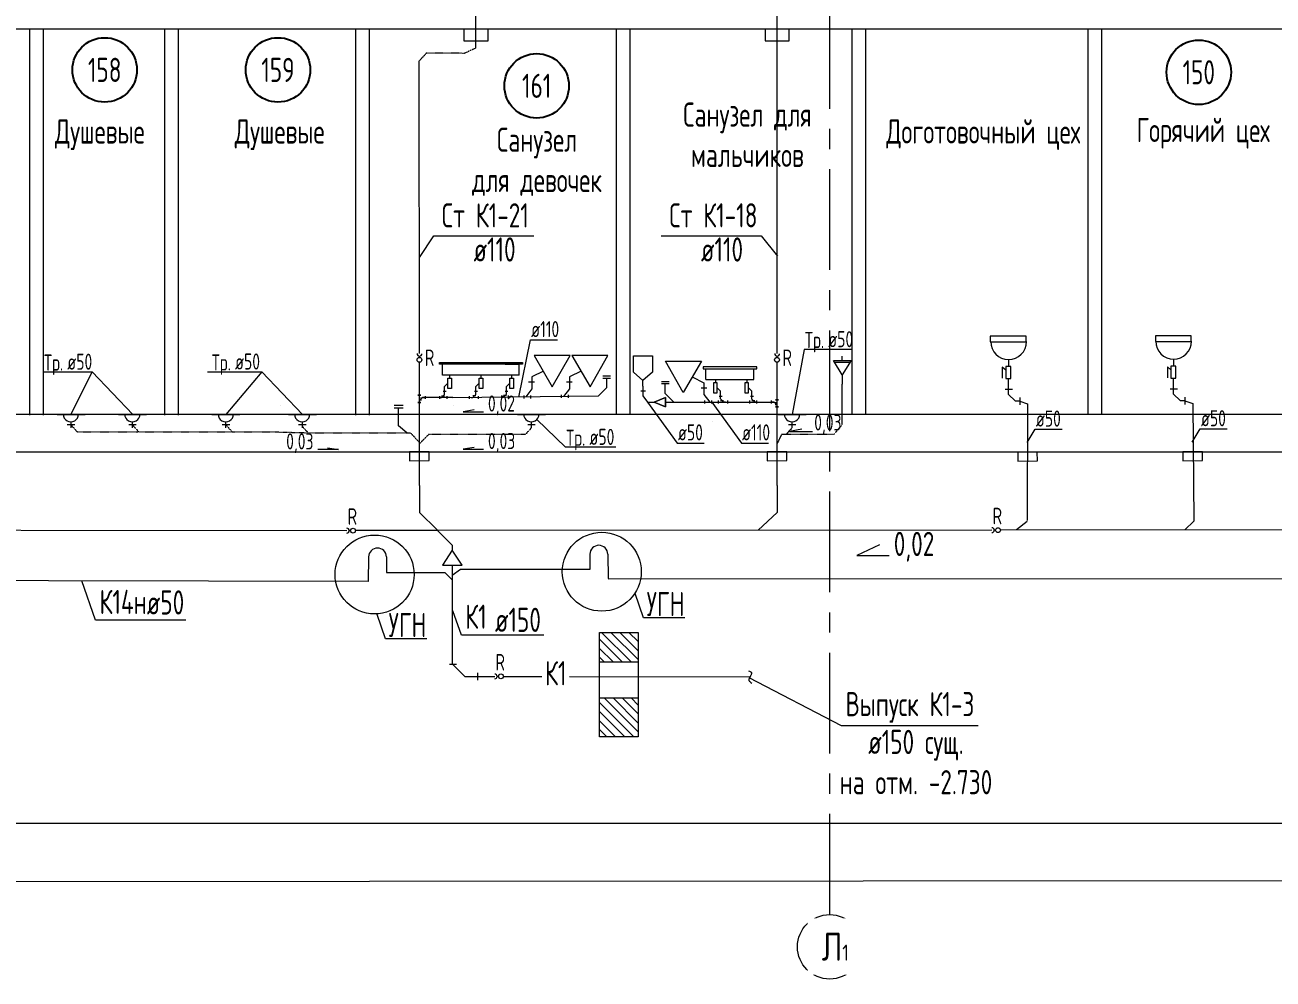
# Model space of a CAD drawing. Header units: millimetres. Extents: x -8689834 to 9419935, y -370377 to 166066.
# Drawn here: x -343534 to -328053, y -26161 to -14320 of the extents above; entities that cross this region are included whole.
import ezdxf
from ezdxf.enums import TextEntityAlignment as Align

# ---------------------------------------------------------------- set-up
doc = ezdxf.new("R2010")
doc.units = ezdxf.units.MM
doc.header["$MEASUREMENT"] = 0
for name, pattern in [('01_base$0$DASHED2', [0.375, 0.25, -0.125]), ('CENTER', [2, 1.25, -0.25, 0.25, -0.25]), ('gost5', [0.137795, 0.098425, -0.03937, 0, 0])]:
    doc.linetypes.add(name, pattern=pattern)
doc.layers.get('0').update_dxf_attribs({"color": 250, "lineweight": 9})
for name, color, linetype, lineweight in [('_0', 250, 'Continuous', 9), ('_ВК-переход на SML', 3, 'Continuous', 30), ('АР_Маркер экспликации', 239, 'Continuous', 13), ('АР_Номер помещения', 1, 'Continuous', 25), ('АР_Оси', 195, 'Continuous', 9), ('АР_Помещения_площадь', 19, 'Continuous', 9), ('ВК_канализация', 32, 'Continuous', 30)]:
    doc.layers.add(name, color=color, linetype=linetype, lineweight=lineweight)
for name, color, linetype in [('PDF _0', 7, 'Continuous'), ('PDF __Razmer VK', 7, 'Continuous'), ('PDF __ВК-Text VK', 7, 'Continuous'), ('PDF __ВК-Text В1', 7, 'Continuous'), ('PDF __ВК-В1', 5, 'Continuous'), ('PDF __ВК-К3', 7, 'Continuous'), ('PDF __ВК-переход', 7, 'Continuous'), ('PDF __ВК-питьевой фонтанчик', 7, 'Continuous'), ('PDF __ВК-противопожарные муфты', 1, 'Continuous'), ('PDF __ВК-стены', 7, 'Continuous'), ('PDF __Пескоуловитель', 7, 'Continuous'), ('PDF __Сантехника', 7, 'Continuous'), ('АР_Кровля дорожки', 245, 'Continuous'), ('АР_Таблицы', 250, 'Continuous')]:
    doc.layers.add(name, color=color, linetype=linetype)
doc.layers.add('PDF __ВК-К1', color=7, linetype='Continuous', true_color=0xb80000)
doc.layers.add('PDF __ВК-К14н', color=190, linetype='Continuous', true_color=0x7f00ff)
doc.styles.add('ISOCPEUR', font='isocpeur.ttf', dxfattribs={"width": 0.7})
doc.styles.get("Standard").update_dxf_attribs({"font": 'isocpeur.ttf', "width": 0.7})
doc.styles.add('ГОСТ 2.304', font='isocpeur.ttf', dxfattribs={"width": 0.7})

# ---------------------------------------------------------------- blocks, each defined once
blk = doc.blocks.new('*U3344')
at = {"layer": 'АР_Номер помещения', "color": 7}
blk.add_circle((-15720, 4793), 400, dxfattribs=at)
at = {"layer": 'АР_Помещения_площадь', "color": 7}
blk.add_line((-13545, 633), (-13545, 633), dxfattribs=at)
at = {"color": 7, "style": 'ISOCPEUR', "width": 0.7, "flags": 1}
blk.add_attdef('КАТЕГОРИЯ', (-499, -2092), '', height=250, dxfattribs=at)
at = {"layer": 'АР_Номер помещения', "color": 7, "style": 'ISOCPEUR', "width": 0.7}
blk.add_attdef('НОМЕР_ПОМЕЩЕНИЯ', text='', height=300, dxfattribs=at).set_placement((-15720, 4793), align=Align.MIDDLE_CENTER)
at = {"layer": 'АР_Помещения_площадь', "color": 7, "lineweight": 30, "width": 0.7, "flags": 104}
blk.add_attdef('ИМЯ_ПОМЕЩЕНИЯ', text='', height=100, dxfattribs=at).set_placement((158, 1217), align=Align.MIDDLE_CENTER)
at = {"layer": 'АР_Помещения_площадь', "color": 7, "style": 'ISOCPEUR', "width": 0.7}
blk.add_attdef('ПЛОЩАДЬ_ПОМЕЩЕНИЯ', text='', height=200, dxfattribs=at).set_placement((-13540, 880), align=Align.MIDDLE_RIGHT)
blk = doc.blocks.new('*U3345')
at = {"layer": 'АР_Номер помещения', "color": 7}
blk.add_circle((-15720, 4793), 400, dxfattribs=at)
at = {"layer": 'АР_Помещения_площадь', "color": 7}
blk.add_line((-13545, 633), (-13545, 633), dxfattribs=at)
at = {"color": 7, "style": 'ISOCPEUR', "width": 0.7, "flags": 1}
blk.add_attdef('КАТЕГОРИЯ', (-499, -2092), '', height=250, dxfattribs=at)
at = {"layer": 'АР_Номер помещения', "color": 7, "style": 'ISOCPEUR', "width": 0.7}
blk.add_attdef('НОМЕР_ПОМЕЩЕНИЯ', text='', height=300, dxfattribs=at).set_placement((-15720, 4793), align=Align.MIDDLE_CENTER)
at = {"layer": 'АР_Помещения_площадь', "color": 7, "lineweight": 30, "width": 0.7, "flags": 104}
blk.add_attdef('ИМЯ_ПОМЕЩЕНИЯ', text='', height=100, dxfattribs=at).set_placement((158, 1217), align=Align.MIDDLE_CENTER)
at = {"layer": 'АР_Помещения_площадь', "color": 7, "style": 'ISOCPEUR', "width": 0.7}
blk.add_attdef('ПЛОЩАДЬ_ПОМЕЩЕНИЯ', text='', height=200, dxfattribs=at).set_placement((-13540, 880), align=Align.MIDDLE_RIGHT)
blk = doc.blocks.new('*U3356')
at = {"layer": 'АР_Номер помещения', "color": 7}
blk.add_circle((-15720, 4793), 400, dxfattribs=at)
at = {"layer": 'АР_Помещения_площадь', "color": 7}
blk.add_line((-13545, 633), (-13545, 633), dxfattribs=at)
at = {"color": 7, "style": 'ISOCPEUR', "width": 0.7, "flags": 1}
blk.add_attdef('КАТЕГОРИЯ', (-499, -2092), '', height=250, dxfattribs=at)
at = {"layer": 'АР_Номер помещения', "color": 7, "style": 'ISOCPEUR', "width": 0.7}
blk.add_attdef('НОМЕР_ПОМЕЩЕНИЯ', text='', height=300, dxfattribs=at).set_placement((-15720, 4793), align=Align.MIDDLE_CENTER)
at = {"layer": 'АР_Помещения_площадь', "color": 7, "lineweight": 30, "width": 0.7, "flags": 104}
blk.add_attdef('ИМЯ_ПОМЕЩЕНИЯ', text='', height=100, dxfattribs=at).set_placement((158, 1217), align=Align.MIDDLE_CENTER)
at = {"layer": 'АР_Помещения_площадь', "color": 7, "style": 'ISOCPEUR', "width": 0.7}
blk.add_attdef('ПЛОЩАДЬ_ПОМЕЩЕНИЯ', text='', height=200, dxfattribs=at).set_placement((-13540, 880), align=Align.MIDDLE_RIGHT)
blk = doc.blocks.new('*U3357')
at = {"layer": 'АР_Номер помещения', "color": 7}
blk.add_circle((-15720, 4793), 400, dxfattribs=at)
at = {"layer": 'АР_Помещения_площадь', "color": 7}
blk.add_line((-13545, 633), (-13545, 633), dxfattribs=at)
at = {"color": 7, "style": 'ISOCPEUR', "width": 0.7, "flags": 1}
blk.add_attdef('КАТЕГОРИЯ', (-499, -2092), '', height=250, dxfattribs=at)
at = {"layer": 'АР_Номер помещения', "color": 7, "style": 'ISOCPEUR', "width": 0.7}
blk.add_attdef('НОМЕР_ПОМЕЩЕНИЯ', text='', height=300, dxfattribs=at).set_placement((-15720, 4793), align=Align.MIDDLE_CENTER)
at = {"layer": 'АР_Помещения_площадь', "color": 7, "lineweight": 30, "width": 0.7, "flags": 104}
blk.add_attdef('ИМЯ_ПОМЕЩЕНИЯ', text='', height=100, dxfattribs=at).set_placement((158, 1217), align=Align.MIDDLE_CENTER)
at = {"layer": 'АР_Помещения_площадь', "color": 7, "style": 'ISOCPEUR', "width": 0.7}
blk.add_attdef('ПЛОЩАДЬ_ПОМЕЩЕНИЯ', text='', height=200, dxfattribs=at).set_placement((-13540, 880), align=Align.MIDDLE_RIGHT)

msp = doc.modelspace()

# ---------------------------------------------------------------- linework, layer by layer
at = {"layer": '_0', "color": 244, "ltscale": 500, "true_color": 0x991b1e}
for points in [[(-338955.6, -19037.8), (-338843.4, -19037.8)], [(-338955.8, -19073.4), (-338843.6, -19073.4)], [(-338798.5, -19381.6), (-338901.5, -19294), (-338899.7, -19073.4)]]:
    msp.add_lwpolyline(points, dxfattribs=at)
at = {"layer": '_0', "color": 18, "ltscale": 500, "true_color": 0x000000}
msp.add_lwpolyline([(-338233.8, -20836.7), (-338355.9, -21023.5), (-338112, -21023.5), (-338233.8, -20836.7)], dxfattribs=at)
at = {"layer": '_ВК-переход на SML', "lineweight": 13}
for points in [[(-338519, -19616.4), (-338762.6, -19617.5), (-338762.1, -19728.8), (-338518.5, -19727.7)], [(-334083.2, -19616.4), (-334326.8, -19617.5), (-334326.3, -19728.8), (-334082.6, -19727.7)], [(-330976.7, -19620.6), (-331220.4, -19621.7), (-331219.9, -19733.1), (-330976.2, -19731.9)], [(-328929.3, -19616.4), (-329173, -19617.5), (-329172.4, -19728.8), (-328928.8, -19727.7)]]:
    msp.add_lwpolyline(points, close=True, dxfattribs=at)
at = {"layer": 'PDF _0', "color": 3, "lineweight": 13}
for centre in [(-342964.3, -19151.3), (-342964.3, -19151.3), (-342201.8, -19151.3), (-342201.8, -19151.3), (-341043.1, -19151.3), (-341043.1, -19151.3), (-340094.8, -19151.3), (-340094.8, -19151.3), (-337252.7, -19151.3), (-337252.7, -19151.3), (-334019.1, -19151.3), (-334019.1, -19151.3)]:
    msp.add_arc(centre, 95.2, 179.99999, 0.00001, dxfattribs=at)
at = {"layer": 'PDF __Razmer VK', "lineweight": 13}
for centre in [(-339196.6, -21140.5), (-336379.2, -21105.9)]:
    msp.add_circle(centre, 489.9, dxfattribs=at)
at = {"layer": 'PDF __ВК-Text VK', "lineweight": 13}
msp.add_lwpolyline([(-332933.6, -20774.2), (-333216.3, -20903.8), (-332813.5, -20903.8)], dxfattribs=at)
at = {"layer": 'PDF __ВК-Text В1', "lineweight": 13}
for points in [[(-337963.5, -19097.8), (-338099.8, -19120.9), (-337846.5, -19120.9)], [(-333896.5, -19337.9), (-334051.2, -19364), (-333763.7, -19364)], [(-339782.7, -19567.4), (-339646.4, -19590.4), (-339899.8, -19590.4)], [(-337963.5, -19563.5), (-338099.8, -19586.5), (-337846.5, -19586.5)]]:
    msp.add_lwpolyline(points, dxfattribs=at)
at = {"layer": 'PDF __ВК-В1', "color": 244, "lineweight": 13, "true_color": 0x991b1e}
for points in [[(-337939.8, -14606.6), (-337939.8, -7955.2)], [(-334204.1, -18399.6), (-334205.1, -7955.2)], [(-338640, -18399.6), (-338642.3, -14765.3)], [(-338640.9, -18969.3), (-338640.9, -18506.4)], [(-334205.1, -18969.3), (-334205.1, -18506.4)], [(-333396.8, -19279.1), (-333396.8, -19279.1), (-333396.8, -18778.7)], [(-338640.9, -20036), (-338640.9, -18969.3)], [(-334205.1, -20036), (-334205.1, -18969.3)]]:
    msp.add_lwpolyline(points, dxfattribs=at)
at = {"layer": 'PDF __ВК-В1', "lineweight": 13}
msp.add_lwpolyline([(-333396.8, -18486.6), (-333396.8, -18431.6)], dxfattribs=at)
at = {"layer": 'PDF __ВК-К1', "color": 244, "lineweight": 13, "true_color": 0x991b1e}
for points in [[(-337248.1, -18689.1), (-337248.1, -18837.6)], [(-336779.8, -18689.1), (-336779.8, -18837.6)], [(-336424.6, -18927.6), (-336317.9, -18820.8), (-336317.9, -18702.2)], [(-336367.7, -18676.1), (-336270.4, -18676.1)], [(-336367.7, -18702.2), (-336270.4, -18702.2)], [(-331337.3, -18710.1), (-331337.3, -18900.6)], [(-329289.9, -18705.9), (-329289.9, -18896.3)], [(-338311.1, -18870.4), (-338347.5, -18870.4)], [(-338330.2, -18906.8), (-338330.2, -18870.4)], [(-337922.5, -18870.4), (-337958.9, -18870.4)], [(-337941.6, -18905.5), (-337941.6, -18869.1)], [(-337542.5, -18870.4), (-337578.9, -18870.4)], [(-337559.9, -18901.7), (-337559.9, -18865.3)], [(-337248.1, -18837.6), (-337320.5, -18936.8)], [(-337213.5, -18754.7), (-337286.1, -18754.7)], [(-336779.8, -18837.6), (-336852.3, -18930.9)], [(-336745.2, -18754.7), (-336817.8, -18754.7)], [(-335896.2, -18860.4), (-335838.3, -18860.4)], [(-335868.6, -18805.1), (-335868.6, -18923.9)], [(-335542.5, -18749.7), (-335639.8, -18749.7)], [(-335542.5, -18775.8), (-335639.8, -18775.8)], [(-335485.6, -19001.2), (-335592.3, -18894.4), (-335592.3, -18775.8)], [(-335147.1, -18825.6), (-335074.6, -18825.6)], [(-335112.6, -18760), (-335112.6, -18908.5)], [(-331375.4, -18841.3), (-331286.5, -18841.3)], [(-329328, -18837.1), (-329239.1, -18837.1)], [(-338623.4, -18915.5), (-338659.8, -18915.5)], [(-338659.8, -18915.5), (-338623.4, -18915.5)], [(-338659.8, -19004), (-338623.4, -19004)], [(-338623.4, -19004), (-338659.8, -19004)], [(-338640.9, -19004), (-338640.9, -18981.4), (-338604.3, -18945)], [(-338623.4, -18945), (-338623.4, -18981.4)], [(-338226.1, -18945), (-338554, -18945), (-338604.3, -18945), (-338567.8, -18945)], [(-338567.8, -18925.9), (-338567.8, -18962.3)], [(-338389.1, -18945), (-338366.6, -18945), (-338330.2, -18906.8)], [(-338389.1, -18962.3), (-338389.1, -18925.9)], [(-338330.2, -18925.9), (-338366.6, -18925.9)], [(-338300.7, -18945), (-338366.6, -18945)], [(-338300.7, -18925.9), (-338300.7, -18962.3)], [(-336424.6, -18927.6), (-338226.1, -18946.1)], [(-338025.8, -18925.9), (-338025.8, -18962.3)], [(-338000.5, -18943.7), (-337978, -18943.7), (-337941.6, -18905.5)], [(-337941.6, -18924.6), (-337978, -18924.6)], [(-337912, -18925.9), (-337912, -18962.3)], [(-337620.6, -18939.9), (-337596.3, -18939.9), (-337559.9, -18901.7)], [(-337620.6, -18957.3), (-337620.6, -18920.8)], [(-337559.9, -18920.8), (-337596.3, -18920.8)], [(-337536.9, -18957.3), (-337536.9, -18920.8)], [(-337341.2, -18957.3), (-337341.2, -18920.8)], [(-337257.4, -18957.3), (-337257.4, -18920.8)], [(-336876.9, -18948.5), (-336876.9, -18912)], [(-336793.1, -18948.5), (-336793.1, -18912)], [(-335868.6, -18923.9), (-335810.7, -19001.2)], [(-335810.7, -19001.2), (-335730.2, -19001.2)], [(-335590.5, -19001.2), (-334292.1, -19001.2), (-334241.8, -19001.2), (-334278.2, -19001.2)], [(-335112.6, -18908.5), (-335040.1, -19001.8)], [(-335099.3, -19019.4), (-335099.3, -18983)], [(-335015.5, -19019.4), (-335015.5, -18983)], [(-334934, -18982.1), (-334934, -19018.5)], [(-334923.6, -18926.6), (-334887.2, -18926.6)], [(-334904.5, -18961.7), (-334904.5, -18925.3)], [(-334845.5, -18999.9), (-334868.1, -18999.9), (-334904.5, -18961.7)], [(-334904.5, -18980.8), (-334868.1, -18980.8)], [(-334820.3, -18982.1), (-334820.3, -19018.5)], [(-334545.4, -18982.1), (-334545.4, -19018.5)], [(-334545.4, -19001.2), (-334479.5, -19001.2)], [(-334535, -18926.6), (-334498.6, -18926.6)], [(-334515.9, -18963), (-334515.9, -18926.6)], [(-334456.9, -19001.2), (-334479.5, -19001.2), (-334515.9, -18963)], [(-334515.9, -18982.1), (-334479.5, -18982.1)], [(-334456.9, -19018.5), (-334456.9, -18982.1)], [(-334278.2, -18982.1), (-334278.2, -19018.5)], [(-334205.1, -19060.2), (-334205.1, -19037.6), (-334241.8, -19001.2)], [(-334222.7, -18971.7), (-334186.3, -18971.7)], [(-334186.3, -18971.7), (-334222.7, -18971.7)], [(-334222.7, -19001.2), (-334222.7, -19037.6)], [(-331193.4, -18989.5), (-331248.4, -18989.5), (-331337.3, -18900.6)], [(-331193.4, -18945), (-331193.4, -19033.9)], [(-329146, -18985.2), (-329201, -18985.2), (-329289.9, -18896.3)], [(-329146, -18940.8), (-329146, -19029.7)], [(-343135.8, -19153.4), (-342788.7, -19153.4)], [(-342373.2, -19153.4), (-342026.1, -19153.4)], [(-341214.6, -19153.4), (-340867.5, -19153.4)], [(-340266.2, -19153.4), (-339919.1, -19153.4)], [(-337424.2, -19153.4), (-337077, -19153.4)], [(-334186.3, -19060.2), (-334222.7, -19060.2)], [(-334222.7, -19060.2), (-334186.3, -19060.2)], [(-334190.6, -19153.4), (-333843.5, -19153.4)], [(-342915.7, -19284.6), (-343008.8, -19284.6)], [(-342915.7, -19284.6), (-343008.8, -19284.6)], [(-342962.2, -19318.5), (-342962.2, -19250.8)], [(-342962.2, -19318.5), (-342962.2, -19250.8)], [(-342153.1, -19284.6), (-342246.2, -19284.6)], [(-342153.1, -19284.6), (-342246.2, -19284.6)], [(-342199.7, -19318.5), (-342199.7, -19250.8)], [(-342199.7, -19318.5), (-342199.7, -19250.8)], [(-340994.4, -19284.6), (-341087.6, -19284.6)], [(-340994.4, -19284.6), (-341087.6, -19284.6)], [(-341041, -19318.5), (-341041, -19250.8)], [(-341041, -19318.5), (-341041, -19250.8)], [(-340046.1, -19284.6), (-340139.2, -19284.6)], [(-340046.1, -19284.6), (-340139.2, -19284.6)], [(-340092.7, -19318.5), (-340092, -19246.5)], [(-337204, -19284.6), (-337297.2, -19284.6)], [(-337204, -19284.6), (-337297.2, -19284.6)], [(-337250.6, -19318.5), (-337249.9, -19246.5)], [(-333970.4, -19284.6), (-334063.6, -19284.6)], [(-333970.4, -19284.6), (-334063.6, -19284.6)], [(-334017, -19318.5), (-334016.3, -19246.5)], [(-338415.7, -20595.4), (-338233.7, -20777.4), (-338233.8, -20836.7)], [(-338233.9, -21023.5), (-338235, -22248.3)], [(-338180, -22256.7), (-338268.9, -22256.7)], [(-338239.2, -22244), (-338078.4, -22404.9)], [(-338078.4, -22404.9), (-337706.8, -22405.6)], [(-337921.8, -22362.6), (-337921.8, -22451.5)], [(-337600.1, -22404.9), (-337121.7, -22404.9)], [(-336778.8, -22404.9), (-334539.6, -22409.1)]]:
    msp.add_lwpolyline(points, dxfattribs=at)
at = {"layer": 'PDF __ВК-К1', "lineweight": 13}
for points in [[(-343135.8, -19153.4), (-342788.7, -19153.4)], [(-342373.2, -19153.4), (-342026.1, -19153.4)], [(-341214.6, -19153.4), (-340867.5, -19153.4)], [(-340266.2, -19153.4), (-339919.1, -19153.4)], [(-337424.2, -19153.4), (-337077, -19153.4)], [(-334190.6, -19153.4), (-333843.5, -19153.4)]]:
    msp.add_lwpolyline(points, dxfattribs=at)
at = {"layer": 'PDF __ВК-К1', "color": 244, "linetype": 'gost5', "lineweight": 13, "ltscale": 0.5, "true_color": 0x991b1e}
for points in [[(-342962.2, -19284.6), (-342886, -19369.3), (-342407.4, -19369.3), (-342123.5, -19369.3)], [(-342199.7, -19284.6), (-342123.5, -19369.3), (-341644.9, -19369.3), (-340964.8, -19369.3)], [(-341041, -19284.6), (-340964.8, -19369.3), (-340486.2, -19369.3), (-340023, -19381.6)], [(-340099.2, -19297), (-340023, -19381.6), (-338754.5, -19381.6), (-338644.5, -19495.9)], [(-337250.6, -19318.5), (-337326.8, -19403.2), (-338528.3, -19403.2), (-338638.3, -19517.5)], [(-333396.8, -19279.1), (-333502.1, -19403.2), (-334093.2, -19403.2), (-334093.2, -19403.2)]]:
    msp.add_lwpolyline(points, dxfattribs=at)
at = {"layer": 'PDF __ВК-К1', "color": 244, "linetype": '01_base$0$DASHED2', "lineweight": 13, "true_color": 0x991b1e}
msp.add_lwpolyline([(-334017, -19318.5), (-334093.2, -19403.2), (-334150.1, -19403.2), (-334205.1, -19517.5)], dxfattribs=at)
at = {"layer": 'PDF __ВК-К14н', "color": 152, "lineweight": 13, "true_color": 0x2776bb}
for points in [[(-336526.5, -20887.7), (-336526.5, -21080.1)], [(-336304.1, -20888.2), (-336298.1, -21188.8)], [(-339271.7, -20927.1), (-339277.7, -21227.7)], [(-339049.3, -20922.3), (-339049.3, -21114.6)], [(-339277.7, -21227.7), (-353156.1, -21199.9)], [(-336298.1, -21193.1), (-316025.2, -21192)]]:
    msp.add_lwpolyline(points, dxfattribs=at)
for centre, start, end in [((-339160.5, -20924.1), 0.93931, 179.31883), ((-336415.3, -20889.6), 0.68117, 179.06069)]:
    msp.add_arc(centre, 111.2, start, end, dxfattribs=at)
at = {"layer": 'PDF __ВК-К3', "lineweight": 13}
msp.add_lwpolyline([(-336406.3, -23154.1), (-336406.3, -21858.8), (-335928, -21858.8), (-335928, -23154.1)], close=True, dxfattribs=at)
for points in [[(-336127, -22222.9), (-336406.3, -21943.5)], [(-336012.7, -22222.9), (-336380.9, -21858.8)], [(-335928, -22197.5), (-336266.6, -21858.8)], [(-335928, -22087.4), (-336156.6, -21858.8)], [(-335928, -21973.1), (-336042.3, -21858.8)], [(-335928, -21863.1), (-335932.2, -21858.8)], [(-336237, -22222.9), (-336406.3, -22057.8)], [(-336351.3, -22222.9), (-336406.3, -22167.8)], [(-336406.3, -22222.9), (-335928, -22222.9)], [(-336406.3, -22671.6), (-335928, -22671.6)], [(-335983, -23154.1), (-336406.3, -22730.8)], [(-335928, -23094.9), (-336351.3, -22671.6)], [(-335928, -22984.8), (-336237, -22671.6)], [(-335928, -22870.5), (-336127, -22671.6)], [(-335928, -22760.5), (-336012.7, -22671.6)], [(-336093.1, -23154.1), (-336406.3, -22840.9)], [(-336207.4, -23154.1), (-336406.3, -22955.2)], [(-336317.4, -23154.1), (-336406.3, -23065.3)]]:
    msp.add_lwpolyline(points, dxfattribs=at)
at = {"layer": 'PDF __ВК-переход', "lineweight": 13}
msp.add_lwpolyline([(-335590.5, -19060.4), (-335590.5, -18941.9), (-335730.2, -19001.2), (-335590.5, -19060.4), (-335590.5, -18941.9), (-335730.2, -19001.2), (-335590.5, -19060.4), (-335730.2, -19001.2), (-335590.5, -18941.9)], close=True, dxfattribs=at)
at = {"layer": 'PDF __ВК-питьевой фонтанчик', "lineweight": 13}
for points in [[(-333396.8, -18664.4), (-333506.8, -18486.6), (-333286.7, -18486.6), (-333396.8, -18664.4), (-333396.8, -18778.7)], [(-333494.1, -18503.5), (-333295.2, -18503.5)]]:
    msp.add_lwpolyline(points, dxfattribs=at)
at = {"layer": 'PDF __ВК-противопожарные муфты', "lineweight": 13}
for points in [[(-338185.4, -14367.8), (-337939.9, -14367.8), (-337690.2, -14367.8)], [(-338088.1, -14367.8), (-338088.1, -14516), (-337787.5, -14516), (-337787.5, -14367.8)], [(-334450.6, -14367.8), (-334205.1, -14367.8), (-333955.4, -14367.8)], [(-334353.3, -14367.8), (-334353.3, -14516), (-334052.7, -14516), (-334052.7, -14367.8)]]:
    msp.add_lwpolyline(points, dxfattribs=at)
at = {"layer": 'PDF __ВК-стены', "color": 18, "lineweight": 13, "true_color": 0x000000}
for points in [[(-358331.5, -14367.8), (-278656.6, -14367.8)], [(-343475.6, -14380.2), (-343475.6, -19163.6)], [(-343306.3, -14380.2), (-343306.3, -19163.6)], [(-341804.4, -14380.2), (-341804.4, -19163.6)], [(-341635, -14380.2), (-341635, -19163.6)], [(-339434, -14380.2), (-339434, -19163.6)], [(-339264.7, -14380.2), (-339264.7, -19163.6)], [(-336200.8, -14367.8), (-336200.8, -19151.3)], [(-336031.5, -14367.8), (-336031.5, -19151.3)], [(-333276, -14367.8), (-333276, -19151.3)], [(-333106.7, -14367.8), (-333106.7, -19151.3)], [(-330351.3, -14375), (-330351.3, -19158.5)], [(-330181.9, -14375), (-330181.9, -19158.5)], [(-358331.5, -19151.3), (-278656.6, -19151.3)], [(-358331.5, -19616.9), (-278656.6, -19616.9)], [(-357632.8, -24960.8), (-222911.6, -24866.1)]]:
    msp.add_lwpolyline(points, dxfattribs=at)
at = {"layer": 'PDF __Пескоуловитель', "lineweight": 13}
msp.add_lwpolyline([(-334560.7, -22337.2), (-334548, -22341.4), (-334539.6, -22345.6), (-334535.3, -22349.9), (-334531.1, -22349.9), (-334526.9, -22354.1), (-334522.6, -22358.3), (-334522.6, -22362.6), (-334522.6, -22366.8), (-334522.6, -22371), (-334522.6, -22375.3), (-334526.9, -22379.5), (-334526.9, -22383.7), (-334531.1, -22392.2), (-334535.3, -22396.4), (-334539.6, -22409.1), (-334543.8, -22417.6), (-334548, -22421.8), (-334552.3, -22426.1), (-334552.3, -22434.5), (-334556.5, -22438.8), (-334556.5, -22443), (-334556.5, -22447.2), (-334556.5, -22451.5), (-334556.5, -22455.7), (-334552.3, -22459.9), (-334552.3, -22464.2), (-334548, -22464.2), (-334543.8, -22468.4), (-334539.6, -22472.6), (-334535.3, -22476.9), (-334531.1, -22481.1), (-334518.4, -22489.6)], dxfattribs=at)
at = {"layer": 'PDF __Сантехника', "lineweight": 13}
for points in [[(-331115.1, -18181), (-331559.5, -18181), (-331559.5, -18252.9), (-331115.1, -18252.9)], [(-329067.7, -18176.7), (-329512.1, -18176.7), (-329512.1, -18248.7), (-329067.7, -18248.7)], [(-338390.9, -18507.8), (-337363.8, -18507.8), (-337363.8, -18532.1), (-338390.9, -18532.1)], [(-336992.4, -18810), (-336771.3, -18423.1), (-337217, -18423.1)], [(-336524.2, -18810), (-336303.1, -18423.1), (-336748.7, -18423.1)], [(-335368.2, -18880.9), (-335589.3, -18494), (-335143.7, -18494)], [(-334455.2, -18564), (-335121.2, -18564), (-335121.2, -18588.3), (-334455.2, -18588.3)], [(-331305.6, -18557.7), (-331369.1, -18557.7), (-331369.1, -18710.1), (-331305.6, -18710.1)], [(-329258.2, -18553.5), (-329321.6, -18553.5), (-329321.6, -18705.9), (-329258.2, -18705.9)], [(-338288.5, -18703.8), (-338243.4, -18703.8), (-338243.4, -18830.5), (-338288.5, -18830.5)], [(-337899.9, -18703.8), (-337854.8, -18703.8), (-337854.8, -18830.5), (-337899.9, -18830.5)], [(-337520, -18703.8), (-337473.1, -18703.8), (-337473.1, -18830.5), (-337520, -18830.5)], [(-334946.2, -18760), (-334991.3, -18760), (-334991.3, -18886.7), (-334946.2, -18886.7)], [(-334557.5, -18760), (-334602.7, -18760), (-334602.7, -18886.7), (-334557.5, -18886.7)]]:
    msp.add_lwpolyline(points, close=True, dxfattribs=at)
for points in [[(-338352.7, -18665.7), (-338352.7, -18532.1)], [(-337575.5, -18532.1), (-337402, -18532.1)], [(-337402, -18665.7), (-337402, -18532.1)], [(-335868.6, -18805.1), (-335868.6, -18733.4), (-335984.6, -18631.2), (-335984.6, -18426.9), (-335749.9, -18426.9), (-335749.9, -18631.2), (-335868.6, -18733.4)], [(-331369.1, -18604.3), (-331411.4, -18566.2), (-331411.4, -18705.9)], [(-331335.2, -18477.3), (-331335.2, -18557.7)], [(-329321.6, -18600), (-329364, -18561.9), (-329364, -18701.6)], [(-329287.8, -18473), (-329287.8, -18553.5)], [(-337402, -18665.7), (-338352.7, -18665.7)], [(-338266, -18665.7), (-338266, -18703.8)], [(-337877.3, -18665.7), (-337877.3, -18703.8)], [(-337497.4, -18665.7), (-337497.4, -18703.8)], [(-337103, -18616.5), (-337248.1, -18689.1)], [(-336634.7, -18616.5), (-336779.8, -18689.1)], [(-335257.7, -18687.4), (-335112.6, -18760)], [(-335090.4, -18721.9), (-335090.4, -18588.3)], [(-335090.4, -18721.9), (-334493.4, -18721.9)], [(-334968.7, -18721.9), (-334968.7, -18760)], [(-334580.1, -18721.9), (-334580.1, -18760)], [(-334493.4, -18721.9), (-334493.4, -18588.3)], [(-338330.2, -18807.9), (-338288.5, -18768)], [(-338330.2, -18870.4), (-338330.2, -18807.9)], [(-337941.5, -18807.9), (-337899.9, -18768)], [(-337941.5, -18870.4), (-337941.5, -18807.9)], [(-337559.9, -18807.9), (-337520, -18768)], [(-337559.9, -18870.4), (-337559.9, -18807.9)], [(-334904.5, -18864.1), (-334946.2, -18824.2)], [(-334904.5, -18926.6), (-334904.5, -18864.1)], [(-334515.9, -18864.1), (-334557.5, -18824.2)], [(-334515.9, -18926.6), (-334515.9, -18864.1)]]:
    msp.add_lwpolyline(points, dxfattribs=at)
for centre in [(-331333.1, -18250.8), (-329285.7, -18246.6)]:
    msp.add_arc(centre, 222.2, 180, 0, dxfattribs=at)
at = {"layer": 'АР_Кровля дорожки', "color": 244, "linetype": 'gost5', "lineweight": 13, "ltscale": 0.5, "true_color": 0x991b1e}
msp.add_lwpolyline([(-337939.8, -14606.6), (-338081.4, -14672.7), (-338553, -14669.4), (-338642.3, -14765.3)], dxfattribs=at)
at = {"layer": 'АР_Кровля дорожки', "color": 152, "lineweight": 13, "ltscale": 500, "true_color": 0x2776bb}
for points in [[(-339049.3, -21114.6), (-338325.7, -21114.6), (-338234.1, -21205)], [(-336526.5, -21080.1), (-338132, -21080.1), (-338234, -21151.4)]]:
    msp.add_lwpolyline(points, dxfattribs=at)
at = {"layer": 'АР_Оси', "color": 18, "linetype": 'CENTER', "lineweight": 13, "ltscale": 1000, "true_color": 0x000000}
msp.add_line((-333551.6, -25361.3), (-333551.6, -1014.3), dxfattribs=at)
at = {"layer": 'АР_Оси', "color": 18, "lineweight": 13, "ltscale": 0.5, "true_color": 0x000000}
msp.add_circle((-333551.6, -25761.3), 400, dxfattribs=at)
at = {"layer": 'ВК_канализация', "color": 18, "lineweight": 13, "ltscale": 500, "true_color": 0x000000}
for points in [[(-338640.9, -17204.5), (-338462.3, -16936.7), (-337223.2, -16936.7)], [(-335641, -16936.7), (-334402, -16936.7), (-334198.8, -17191.5)], [(-337407.6, -18937.7), (-337263.1, -18227.4), (-336927.8, -18227.4)], [(-333276, -18346.5), (-333867.9, -18346.5), (-334017, -19153.4)], [(-343306.3, -18626.2), (-342699.7, -18626.2), (-342964.3, -19151.3)], [(-342699.7, -18626.2), (-342197.7, -19155.5)], [(-341269.1, -18624.1), (-340594.6, -18624.1), (-341041, -19153.4)], [(-340594.6, -18624.1), (-340092.7, -19153.4)], [(-335810.7, -19001.2), (-335442.4, -19509.2), (-335107.2, -19509.2)], [(-335015.5, -19001.2), (-334647.3, -19509.2), (-334312, -19509.2)], [(-336205, -19559.3), (-336829.9, -19559.3), (-337184.2, -19217.4)], [(-331102.6, -19503.2), (-331002.6, -19338.5), (-330667.4, -19338.5)], [(-329055.2, -19498.9), (-328955.2, -19334.3), (-328620, -19334.3)], [(-341536.6, -21709.2), (-342657.7, -21709.2), (-342827.8, -21220.6)], [(-335348.6, -21677.4), (-335860.6, -21677.4), (-335965.7, -21375.5)], [(-338549.7, -21938.2), (-339061.6, -21938.2), (-339166.7, -21636.4)], [(-337097.1, -21892.9), (-338121, -21892.9), (-338226.1, -21591)], [(-331710.4, -23018.1), (-333403.8, -23018.1), (-334550.1, -22423.9)]]:
    msp.add_lwpolyline(points, dxfattribs=at)
at = {"layer": 'ВК_канализация', "color": 244, "lineweight": 13, "ltscale": 500, "true_color": 0x991b1e}
for points in [[(-338640.6, -18446.4), (-338640.3, -18429.6)], [(-334204.7, -18446.4), (-334204.5, -18429.6)], [(-331193.4, -18989.5), (-331097, -19024.3)], [(-331097, -19024.3), (-331101.2, -20470.9)], [(-329146, -18985.2), (-329049.6, -19020)], [(-329049.6, -19020), (-329037.2, -20478)], [(-338640.9, -20036), (-338637.9, -20369.3), (-338420.6, -20586.5)], [(-334205.1, -20036), (-334202, -20369.3), (-334439.9, -20592.2)], [(-324019.2, -20354.4), (-324451.6, -20584.1), (-331433.7, -20589.8)], [(-331101.2, -20484.1), (-331233.1, -20587)], [(-329037.2, -20478), (-329146.8, -20587.9)], [(-339540.8, -20596.9), (-347626.8, -20590.7)], [(-339494.1, -20596.5), (-339510.8, -20596.6)], [(-338415.7, -20595.4), (-339434.1, -20594.9)], [(-331540.4, -20590.4), (-338415.7, -20595.4)], [(-331493.7, -20590), (-331510.4, -20590.2)], [(-337660.1, -22405.1), (-337676.8, -22405.3)]]:
    msp.add_lwpolyline(points, dxfattribs=at)
at = {"layer": 'ВК_канализация', "color": 7, "lineweight": 13, "ltscale": 500}
msp.add_lwpolyline([(-286454.4, -24230.7), (-358500.8, -24230.7)], dxfattribs=at)
at = {"layer": 'ВК_канализация', "color": 244, "lineweight": 13, "ltscale": 500, "true_color": 0x991b1e}
for centre in [(-338640.9, -18476.4), (-334205.1, -18476.4), (-339464.1, -20596.2), (-331463.7, -20589.8), (-337630.1, -22404.9)]:
    msp.add_circle(centre, 30, dxfattribs=at)
for centre, start, end in [((-338640, -18399.6), 179.27075, 359.27075), ((-334204.1, -18399.6), 179.27075, 359.27075), ((-339540.8, -20596.9), 270.50316, 90.50316), ((-331540.4, -20590.4), 270.50316, 90.50316), ((-337706.8, -22405.6), 270.50316, 90.50316)]:
    msp.add_arc(centre, 30, start, end, dxfattribs=at)

# ---------------------------------------------------------------- block references
at = {"layer": 'АР_Маркер экспликации', "color": 7, "lineweight": 13}
ref = msp.add_blockref('*U3356', (-326824.7, -19671.2), dxfattribs=at)
ref.add_attrib('НОМЕР_ПОМЕЩЕНИЯ', '158', dxfattribs={"layer": 'АР_Номер помещения', "color": 7, "height": 300, "style": 'ISOCPEUR', "width": 0.7}).set_placement((-342544.5, -14877.9), align=Align.MIDDLE_CENTER)
ref = msp.add_blockref('*U3357', (-324675.3, -19671.2), dxfattribs=at)
ref.add_attrib('НОМЕР_ПОМЕЩЕНИЯ', '159', dxfattribs={"layer": 'АР_Номер помещения', "color": 7, "height": 300, "style": 'ISOCPEUR', "width": 0.7}).set_placement((-340395.1, -14877.9), align=Align.MIDDLE_CENTER)
ref = msp.add_blockref('*U3344', (-313254.1, -19700.8), dxfattribs=at)
ref.add_attrib('НОМЕР_ПОМЕЩЕНИЯ', '150', dxfattribs={"layer": 'АР_Номер помещения', "color": 7, "height": 300, "style": 'ISOCPEUR', "width": 0.7}).set_placement((-328973.8, -14907.4), align=Align.MIDDLE_CENTER)
ref = msp.add_blockref('*U3345', (-321466.5, -19868.9), dxfattribs=at)
ref.add_attrib('НОМЕР_ПОМЕЩЕНИЯ', '161', dxfattribs={"layer": 'АР_Номер помещения', "color": 7, "height": 300, "style": 'ISOCPEUR', "width": 0.7}).set_placement((-337186.2, -15075.5), align=Align.MIDDLE_CENTER)

# ---------------------------------------------------------------- texts
at = {"layer": 'АР_Таблицы', "lineweight": 13, "ltscale": 100, "style": 'ISOCPEUR'}
for s, insert, char_height, width, attachment_point in [('\\pxi-1,l1,qc,t1,5;Санузел для \\Pмальчиков', (-336670.9, -15682.9), 300, 4196.36, 4), ('\\pxi-1,l1,qc,t1,5;Горячий цех', (-331018.1, -15664.7), 300, 4196.36, 4), ('\\pxi-1,l1,qc,t1,5;Душевые', (-344703.4, -15682.9), 300, 4196.36, 4), ('\\pxi-1,l1,qc,t1,5;Душевые', (-342472, -15682.9), 300, 4196.36, 4), ('\\pxi-1,l1,qc,t1,5;Санузел \\Pдля девочек', (-339280.4, -16018.3), 300, 4196.36, 4), ('\\pxi-1,l1,qc,t1,5;Доготовочный цех', (-333746.1, -15682.9), 300, 4196.36, 4), ('\\pxi-1,l1,t1,5;Ст К1-21', (-338363.3, -16683.5), 300, 7500, 4), ('\\pxi-1,l1,t1,5;Ст К1-18', (-335542, -16683.5), 300, 7500, 4), ('\\pxi-1,l1,t1,5;ø110', (-337969.6, -17107), 300, 7500, 4), ('\\pxi-1,l1,t1,5;ø110', (-335148.4, -17107), 300, 7500, 4), ('\\pxi-1,l1,t1,5;ø110', (-337255.3, -18094.8), 200, 7500, 4), ('\\pxi-1,l1,t1,5;0,02', (-337790.8, -19041.9), 200, 7500, 4), ('\\pxi-1,l1,t1,5;0,03', (-333744.1, -19276.9), 200, 7500, 4), ('\\pxi-1,l1,t1,5;ø50', (-330994.8, -19205.9), 200, 7500, 4), ('\\pxi-1,l1,t1,5;ø50', (-328947.4, -19201.6), 200, 7500, 4), ('\\pxi-1,l1,t1,5;ø50', (-335434.6, -19376.5), 200, 7500, 4), ('\\pxi-1,l1,t1,5;ø110', (-334639.5, -19376.5), 200, 7500, 4), ('\\pxi-1,l1,t1,5;0,03', (-339955.5, -19511.5), 200, 7500, 6), ('\\pxi-1,l1,t1,5;0,03', (-337790.8, -19507.5), 200, 7500, 4)]:
    msp.add_mtext(s, dxfattribs=dict(at, insert=insert, char_height=char_height, width=width, attachment_point=attachment_point))
at = {"layer": 'ВК_канализация', "color": 18, "lineweight": 13, "ltscale": 100, "true_color": 0x000000, "attachment_point": 4, "style": 'ISOCPEUR'}
for s, insert, char_height, width in [('Тр.', (-333859, -18258.1), 200, 5891.51), ('\\pxi-1,l1,t1,5;ø50', (-333570.5, -18220), 200, 7500), ('Тр.', (-343297.4, -18537.8), 200, 5891.51), ('\\pxi-1,l1,t1,5;ø50', (-343008.9, -18499.6), 200, 7500), ('Тр.', (-341216.6, -18535.7), 200, 5891.51), ('\\pxi-1,l1,t1,5;ø50', (-340928.1, -18497.5), 200, 7500), ('R', (-338574.4, -18450.8), 205.4, 5730.034), ('R', (-334138.6, -18450.8), 205.4, 5730.034), ('Тр.', (-336821, -19470.9), 200, 5891.51), ('\\pxi-1,l1,t1,5;ø50', (-336532.5, -19432.7), 200, 7500), ('R', (-339532.5, -20421), 205.4, 5730.034), ('R', (-331532, -20414.5), 205.4, 5730.034), ('0,02', (-332757.2, -20795.9), 300, 5891.51), ('К14н', (-342609.5, -21480.9), 300, 5891.51), ('\\pxi-1,l1,t1,5;ø50', (-342022.7, -21487.3), 300, 7500), ('УГН', (-335822.8, -21506.4), 300, 5891.51), ('К1', (-338072.8, -21664.6), 300, 5891.51), ('УГН', (-339023.9, -21767.3), 300, 5891.51), ('\\pxi-1,l1,t1,5;ø150', (-337703.7, -21703.1), 300, 7500), ('R', (-337698.4, -22229.7), 205.4, 5730.034), ('\\pxi-1,l1,t1,5;К1', (-337083.4, -22366.2), 300, 7500), ('Выпуск К1-3', (-333355.6, -22789.8), 300, 5891.51), ('\\pxi-1,l1,qc,t1,5;ø150 сущ.\\Pна отм. -2.730', (-333474.9, -23468.1), 300, 1985.55)]:
    msp.add_mtext(s, dxfattribs=dict(at, insert=insert, char_height=char_height, width=width))

# ---------------------------------------------------------------- next in the draw order: texts
at = {"layer": 'АР_Оси', "color": 18, "lineweight": 13, "true_color": 0x000000, "insert": (-333651.4, -25583.6), "char_height": 350, "width": 528.82, "attachment_point": 1, "line_spacing_factor": 1.149209, "style": 'ГОСТ 2.304', "bg_fill": 2}
msp.add_mtext('{\\W0.8;Л\\H0.57143x;1}', dxfattribs=at)

doc.saveas('drawing.dxf')
